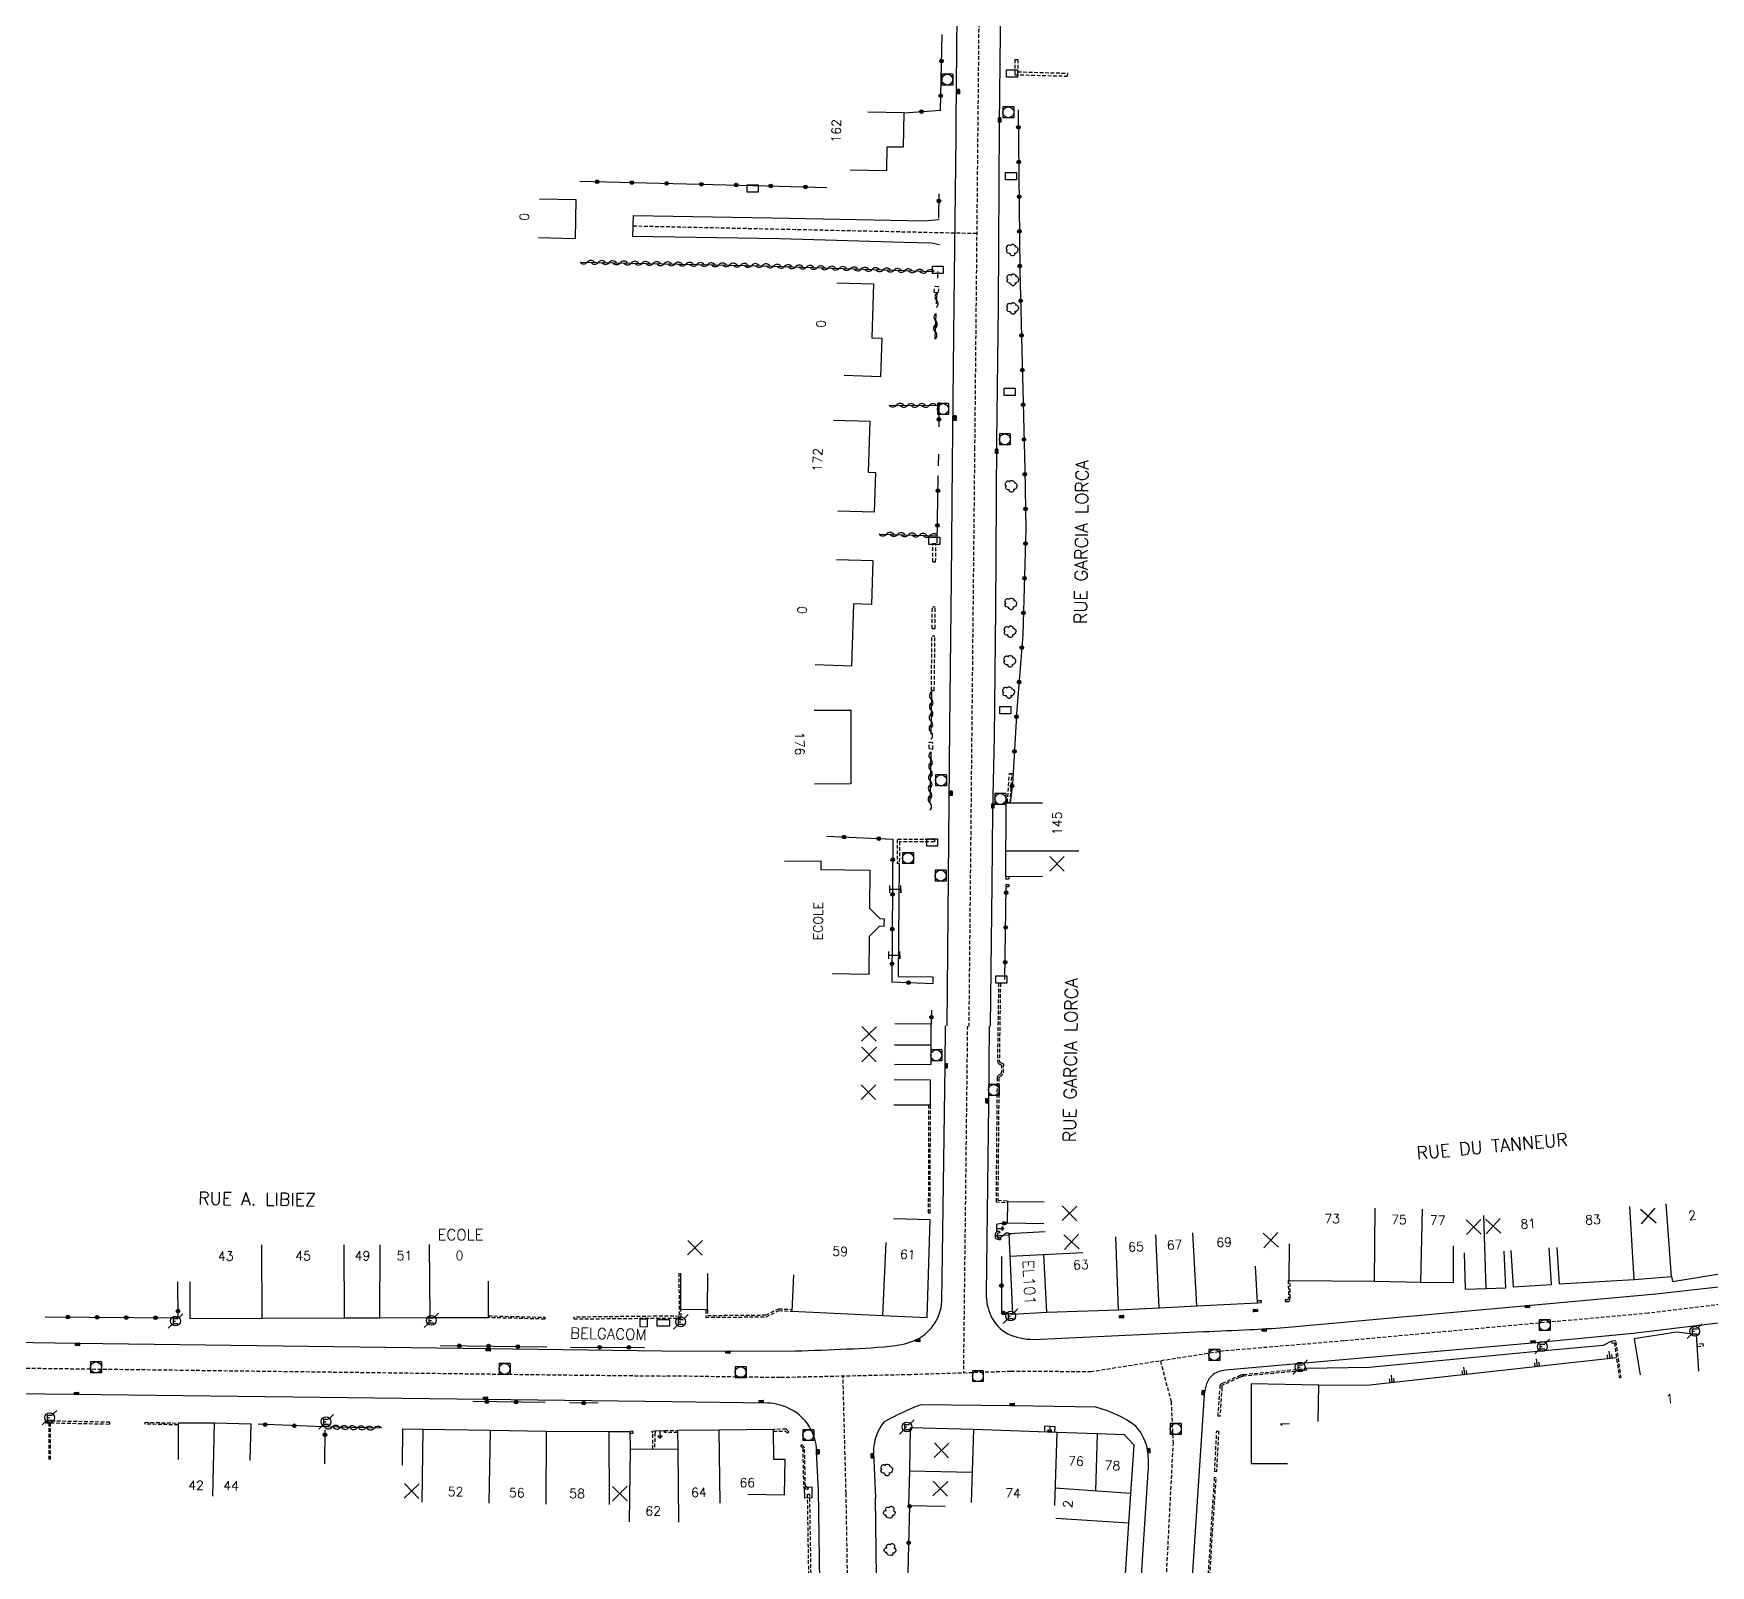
# Model space of a CAD drawing. Header units: millimetres. Extents: x 114000 to 119599, y 120000 to 124063.
# Drawn here: x 114118.1 to 114347.7, y 120560.1 to 120769.9 of the extents above; entities that cross this region are included whole.
import ezdxf
from ezdxf.enums import TextEntityAlignment as Align

# ---------------------------------------------------------------- set-up
doc = ezdxf.new("R2010")
doc.units = ezdxf.units.MM
doc.linetypes.add('DASHED', pattern=[0.75, 0.5, -0.25])
doc.layers.get('0').update_dxf_attribs({"linetype": 'CONTINUOUS'})
for name, color, linetype in [('W0001', 6, 'DASHED'), ('W0008', 7, 'CONTINUOUS'), ('W0100', 7, 'CONTINUOUS'), ('W0105', 7, 'CONTINUOUS'), ('W0112', 1, 'DASHED'), ('W0211', 2, 'CONTINUOUS'), ('W0300', 7, 'CONTINUOUS'), ('W0310', 3, 'CONTINUOUS'), ('W0322', 7, 'CONTINUOUS'), ('W0400', 7, 'CONTINUOUS'), ('W0420', 7, 'CONTINUOUS'), ('W0471', 7, 'CONTINUOUS'), ('W0984', 7, 'CONTINUOUS'), ('W0989', 7, 'CONTINUOUS'), ('W0991', 7, 'CONTINUOUS'), ('W1102', 7, 'CONTINUOUS'), ('W1471', 7, 'CONTINUOUS'), ('W1474', 7, 'CONTINUOUS')]:
    doc.layers.add(name, color=color, linetype=linetype)
doc.styles.get("Standard").update_dxf_attribs({"font": 'romans.shx', "width": 0.85})

# ---------------------------------------------------------------- blocks, each defined once
blk = doc.blocks.new('T420')
for p, q in [((0.75, 0.75), (-0.75, 0.75)), ((-0.75, 0.75), (-0.75, -0.75)), ((0.75, 0.75), (0.75, -0.75)), ((0.75, -0.75), (-0.75, -0.75))]:
    blk.add_line(p, q)
blk.add_ellipse((0, 0), major_axis=(-0.53, 0.53), ratio=1, start_param=3.926991, end_param=10.210176)
blk = doc.blocks.new('T400')
for p, q in [((-0.15, 0.3), (0.15, 0.3)), ((-0.15, -0.25), (-0.15, 0.3)), ((-0.15, 0.15), (0.15, 0.15)), ((-0.15, 0), (0.15, 0)), ((0.15, 0.3), (0.15, -0.25)), ((-0.15, -0.15), (0.15, -0.15)), ((-0.15, -0.25), (-0.15, -0.3)), ((-0.15, -0.3), (0.15, -0.3)), ((0.15, -0.3), (0.15, -0.25))]:
    blk.add_line(p, q)
blk = doc.blocks.new('T471')
for p, q in [((-0.333334, 0.333334), (-0.333334, -0.333334)), ((-0.333334, 0.333334), (0.333334, 0.333334)), ((-0.333334, 0), (0, 0)), ((0.500001, 0.500001), (1.000002, 1.000002)), ((-0.500001, -0.500001), (-1.000002, -1.000002)), ((-0.333334, -0.333334), (0.333334, -0.333334))]:
    blk.add_line(p, q)
blk.add_ellipse((0, 0), major_axis=(0.471405, 0.471405), ratio=1, start_param=5.4977871438, end_param=11.780972451)
blk = doc.blocks.new('t991o')
at = {"color": 0, "linetype": 'Continuous'}
for p, q in [((-1, 1), (1, -1)), ((-1, -1), (1, 1))]:
    blk.add_line(p, q, dxfattribs=at)
blk = doc.blocks.new('t322o')
at = {"color": 0, "linetype": 'Continuous'}
for radius in [0.25, 0.15]:
    blk.add_circle((0, 0), radius, dxfattribs=at)
blk = doc.blocks.new('t310o')
at = {"color": 0, "linetype": 'Continuous'}
for centre, start, end in [((-0.5, 0.38), 216.8699, 323.1304), ((0.5, -0.37), 36.8699, 143.1303)]:
    blk.add_arc(centre, 0.625, start, end, dxfattribs=at)
blk = doc.blocks.new('T300')
for p, q in [((-0.8, 0.51), (-0.86, 0.34)), ((-0.86, 0.34), (-0.86, 0.17)), ((-0.86, 0.17), (-0.74, 0.06)), ((-0.69, 0.63), (-0.8, 0.51)), ((-0.8, -0.06), (-0.74, 0.06)), ((-0.74, 0.06), (-0.69, 0.11)), ((-0.57, 0.69), (-0.69, 0.63)), ((-0.46, 0.69), (-0.57, 0.69)), ((-0.29, 0.63), (-0.46, 0.69)), ((-0.29, 0.63), (-0.17, 0.74)), ((-0.23, 0.57), (-0.29, 0.63)), ((-0.17, 0.74), (-0.06, 0.8)), ((-0.06, 0.8), (0.06, 0.8)), ((0.06, 0.8), (0.23, 0.74)), ((0.23, 0.74), (0.34, 0.63)), ((0.34, 0.63), (0.4, 0.51)), ((0.46, 0.46), (0.34, 0.46)), ((0.4, 0.51), (0.4, 0.46)), ((0.57, 0.4), (0.46, 0.46)), ((0.57, 0.4), (0.69, 0.29)), ((0.69, 0.29), (0.74, 0.17)), ((0.74, 0.06), (0.69, -0.17)), ((0.74, 0.17), (0.74, 0.06)), ((-0.8, -0.17), (-0.8, -0.06)), ((-0.8, -0.23), (-0.8, -0.17)), ((-0.74, -0.34), (-0.8, -0.23)), ((-0.69, -0.4), (-0.74, -0.34)), ((-0.51, -0.46), (-0.69, -0.4)), ((-0.4, -0.46), (-0.51, -0.46)), ((-0.4, -0.46), (-0.34, -0.46)), ((-0.34, -0.46), (-0.34, -0.4)), ((-0.34, -0.51), (-0.34, -0.46)), ((-0.29, -0.63), (-0.34, -0.51)), ((-0.17, -0.74), (-0.29, -0.63)), ((-0.06, -0.8), (-0.17, -0.74)), ((0.06, -0.8), (-0.06, -0.8)), ((0.17, -0.74), (0.06, -0.8)), ((0.23, -0.69), (0.17, -0.74)), ((0.29, -0.46), (0.23, -0.46)), ((0.29, -0.63), (0.23, -0.69)), ((0.46, -0.4), (0.29, -0.46)), ((0.34, -0.51), (0.29, -0.63)), ((0.34, -0.51), (0.34, -0.46)), ((0.57, -0.34), (0.46, -0.4)), ((0.63, -0.29), (0.57, -0.34)), ((0.69, -0.17), (0.63, -0.29))]:
    blk.add_line(p, q)
blk = doc.blocks.new('T1471')
at = {"color": 0, "linetype": 'Continuous', "flags": 128}
blk.add_lwpolyline([(-0.75, -0.5), (-0.75, 0.5), (0.75, 0.5), (0.75, -0.5), (-0.75, -0.5)], dxfattribs=at)
blk = doc.blocks.new('t211o')
at = {"color": 0, "linetype": 'Continuous'}
for p, q in [((-0.29, 0.5), (-0.29, 0)), ((0, 1), (0, 0)), ((0.29, 0.5), (0.29, 0))]:
    blk.add_line(p, q, dxfattribs=at)
blk = doc.blocks.new('T1474')
at = {"color": 0, "linetype": 'Continuous', "flags": 128}
for points in [[(-0.75, -0.5), (-0.75, 0.5)], [(-0.75, 0), (0.75, 0)], [(0.75, 0), (0.75, -0.5), (0.75, 0.5)]]:
    blk.add_lwpolyline(points, dxfattribs=at)

msp = doc.modelspace()

# ---------------------------------------------------------------- linework, layer by layer
at = {"layer": 'W0001'}
msp.add_line((114200.23, 120743.54), (114247.25, 120742.52), dxfattribs=at)
for points in [[(114249.03, 120921.92), (114248.64, 120911.49), (114248.92, 120902.84), (114248.52, 120872.51), (114246.96, 120713.18), (114246.16, 120633.99)], [(114245.97, 120633.99), (114245.42, 120586.48)], [(114017.15, 120596.97), (114020.74, 120596.29), (114033.72, 120593.91), (114046.84, 120591.59), (114072.05, 120588.95), (114079.65, 120587.9), (114088.61, 120587.54), (114117.18, 120587.15), (114189.91, 120586.23), (114204.81, 120586.07)], [(114354.24, 120596.48), (114339.15, 120594.67), (114297.48, 120590.87), (114281.12, 120589.5), (114262.93, 120586.65), (114251.92, 120586.69), (114238.18, 120586.25), (114220.35, 120585.85), (114204.81, 120586.07)], [(114272.39, 120588.13), (114273.86, 120582.57), (114274.12, 120576.99), (114272.8, 120551.3)], [(114229.37, 120570.04), (114228.95, 120586.04)]]:
    msp.add_lwpolyline(points, dxfattribs=at)
at = {"layer": 'W0001', "flags": 128}
msp.add_lwpolyline([(114101.74, 120015.13), (114111.17, 120053.63), (114130.42, 120132.21), (114139.01, 120167.13), (114149.27, 120208.87), (114159.6, 120250.94), (114171.74, 120300.43), (114182.41, 120343.81), (114192.25, 120383.05), (114201.18, 120417.26), (114224.12, 120503.61), (114225.71, 120509.69, 0.042607), (114229.08, 120529.3, 0.02947), (114229.68, 120552.16), (114229.37, 120570.04)], format="xyb", dxfattribs=at)
at = {"layer": 'W0008', "flags": 128}
for points in [[(114087.33, 120906.77), (114074.28, 120906.88, 0.164), (114070.7, 120905.49, 0.0793), (114067.99, 120901.28), (114067.31, 120851.99), (114066.63, 120796.86), (114065.94, 120742.14), (114065.34, 120688.83), (114064.67, 120633.78), (114064.35, 120608.06, 0.0647), (114065.67, 120600.46, 0.0556), (114068.37, 120595.89, 0.068728), (114072.72, 120592.81, 0.033556), (114078.65, 120591.57, 0.0534), (114084.7, 120591.14), (114124.14, 120590.58), (114180.39, 120589.83), (114204.13, 120589.54)], [(114204.13, 120589.54), (114213.2, 120589.49), (114222.41, 120589.52, 0.0097), (114229.49, 120589.79, 0.0282), (114236.2, 120590.27, 0.0887), (114239.34, 120591.22, 0.1049), (114241.25, 120592.92, 0.1553), (114242.48, 120596.34), (114242.68, 120609.1), (114242.93, 120628.57), (114242.97, 120634.03)], [(114248.96, 120633.95), (114248.84, 120623.23), (114248.56, 120597.36, 0.1157), (114249.2, 120594.3, 0.1572), (114251.51, 120591.83, 0.0994), (114255, 120591.08), (114255, 120591.08), (114278.29, 120592.15, 0.0016), (114284.57, 120592.43, 0.0103), (114289.39, 120592.73), (114322.62, 120595.71), (114322.62, 120595.71), (114340.7, 120597.35), (114342.68, 120597.58), (114350.79, 120598.51)], [(114205.51, 120582.55), (114179.84, 120582.86), (114123.67, 120583.56), (114091.81, 120583.92, -0.0158), (114077.79, 120584.54, -0.0078), (114065.28, 120585.71, -0.0076), (114048.91, 120587.67, -0.006), (114035.79, 120589.66, -0.002162), (114018.16, 120592.61)], [(114356.99, 120594.31), (114337.1, 120591.88), (114337.1, 120591.88), (114323.29, 120590.55), (114281.29, 120586.85, 0.1374), (114279.62, 120586.28, 0.1401), (114278.72, 120585.01, 0.0572), (114278.39, 120583.49), (114278.39, 120583.49), (114275.62, 120541.27)], [(114225.6, 120570.47), (114225.34, 120575.67, 0.1549), (114224.07, 120579.57, 0.1168), (114221.64, 120581.59, 0.1125), (114218.61, 120582.36), (114205.51, 120582.55)], [(114268.02, 120531.15), (114270.71, 120572.91, 0.0583), (114270.66, 120575.81, 0.1382), (114269.02, 120579.21, 0.1013), (114263.55, 120581.79), (114252.17, 120582), (114252.17, 120582), (114239.6, 120582.14, 0.0331), (114234.57, 120579.78, 0.1773), (114233.13, 120575.61), (114233.39, 120569.38)], [(114098.95, 120015.92), (114108.28, 120054.34), (114127.53, 120132.92), (114136.12, 120167.84), (114146.39, 120209.58), (114156.71, 120251.65), (114168.85, 120301.13), (114179.53, 120344.52), (114189.38, 120383.79), (114198.31, 120418.01), (114222.73, 120510, 0.019963), (114224.51, 120518.96, 0.024391), (114225.7, 120530.04, 0.00887), (114226.07, 120539.11), (114225.6, 120570.47)], [(114206.24, 120246.11), (114166.93, 120257.34, -0.179553), (114165.36, 120259.03, -0.174412), (114165.25, 120261.27), (114174.39, 120298.38), (114184.07, 120337.97), (114194.55, 120379.79), (114203.9, 120415.71), (114214.88, 120456.83), (114229.49, 120511.65, 0.024806), (114231.69, 120521.64, 0.015926), (114232.96, 120530.98, 0.022128), (114233.73, 120544.05), (114233.39, 120569.38)]]:
    msp.add_lwpolyline(points, format="xyb", dxfattribs=at)
at = {"layer": 'W0008'}
for points in [[(114087.33, 120906.51), (114130.88, 120906.19), (114155.21, 120906.02), (114175.31, 120905.86), (114181.72, 120905.77), (114241.72, 120904.66), (114243.54, 120904.1), (114244.99, 120902.83), (114245.64, 120901.18), (114245.82, 120898.68), (114245.43, 120862.26), (114244.92, 120811.82), (114244.81, 120803.04), (114244.61, 120782.52), (114244.4, 120757.74), (114244.37, 120755.79), (114244.13, 120732.93), (114243.9, 120711.01), (114243.75, 120695.02), (114243.53, 120674.99), (114243.45, 120664.64), (114243.16, 120634.02)], [(114249.15, 120633.95), (114249.37, 120653.36), (114249.46, 120663.44), (114249.46, 120663.47), (114249.67, 120673.57), (114249.86, 120691.05), (114250, 120714), (114250.21, 120732.54), (114250.39, 120757.48), (114250.39, 120757.46), (114250.7, 120786.62), (114250.91, 120807.93), (114251.35, 120856.9), (114251.75, 120898.27), (114251.97, 120901.18), (114253.12, 120903.07), (114254.81, 120904.09), (114256.69, 120904.37), (114293.65, 120903.65), (114331.09, 120902.93), (114346.26, 120902.93), (114355.49, 120903.57)], [(114242.17, 120740.96), (114241.05, 120741.16), (114237.34, 120741.25), (114220.29, 120741.75), (114200.19, 120742.1), (114200.28, 120744.98), (114219.19, 120744.63), (114240.08, 120744.24), (114242.13, 120744.41)]]:
    msp.add_lwpolyline(points, dxfattribs=at)
at = {"layer": 'W0100'}
msp.add_line((114203.24, 120578.56), (114204.52, 120578.59), dxfattribs=at)
for points in [[(114229.93, 120751.2), (114234.93, 120751.11), (114234.99, 120754.37), (114237.24, 120754.34), (114237.34, 120759.01), (114232.34, 120759.11)], [(114187.4, 120747.26), (114192.4, 120747.13), (114192.27, 120741.76), (114187.27, 120741.88)], [(114228.12, 120735.75), (114233.12, 120735.59), (114232.88, 120728.2), (114234.26, 120728.15), (114234.09, 120722.87), (114229.09, 120723.03)], [(114227.63, 120716.95), (114232.63, 120716.79), (114232.41, 120709.81), (114233.4, 120709.78), (114233.23, 120704.32), (114228.23, 120704.47)], [(114228.04, 120697.88), (114233.04, 120697.72), (114232.85, 120691.69), (114230.38, 120691.77), (114230.12, 120683.26), (114225.12, 120683.42)], [(114225.02, 120677.22), (114230.02, 120677.23), (114230.04, 120667.13), (114225.04, 120667.12)], [(114256.24, 120654.43), (114251.24, 120654.44), (114251.27, 120664.56), (114256.27, 120664.54)], [(114220.93, 120656.57), (114225.93, 120656.59), (114225.93, 120655.4), (114232.62, 120655.31), (114232.57, 120650.12), (114233.98, 120648.7), (114234.57, 120648.68), (114234.55, 120647.63), (114233.96, 120647.65), (114232.52, 120646.23), (114232.47, 120641.05), (114227.47, 120641.13)], [(114235.92, 120623.2), (114240.92, 120623.18), (114240.93, 120626.59), (114235.93, 120626.61)], [(114249.98, 120606.27), (114250.98, 120606.27), (114250.7, 120606.55), (114250.69, 120605.99), (114250.98, 120606.27)], [(114210.42, 120600.11), (114210.35, 120595.11), (114206.77, 120595.16), (114206.73, 120600.16)], [(114168.63, 120573.85), (114168.72, 120578.85), (114171.42, 120578.8), (114180.67, 120578.67), (114188.31, 120578.51), (114196.88, 120578.46), (114199.78, 120578.48), (114199.8, 120576.12), (114206.32, 120576.05)], [(114203.88, 120578.57), (114203.9, 120577.57), (114204.18, 120577.86), (114203.61, 120577.85), (114203.9, 120577.57)], [(114257.27, 120579.16), (114257.24, 120578.36), (114257.53, 120578.63), (114256.96, 120578.65), (114257.24, 120578.36)]]:
    msp.add_lwpolyline(points, dxfattribs=at)
at = {"layer": 'W0100', "flags": 128}
for points in [[(114236, 120631.47), (114241, 120631.41), (114241.03, 120634.22), (114236.03, 120634.27)], [(114236, 120628.76), (114241, 120628.72), (114241.02, 120631.33), (114236.02, 120631.36)], [(114256.48, 120609.85), (114251.48, 120609.93), (114251.43, 120607.04), (114251.43, 120607.04), (114256.43, 120606.95)], [(114326.67, 120603.68), (114326.97, 120598.69), (114337.24, 120599.3), (114342.36, 120599.68), (114342.47, 120599.03), (114350.6, 120600.32), (114350.67, 120599.43), (114350.67, 120599.43), (114350.73, 120599.19), (114360.13, 120600.67), (114371.33, 120602.47), (114380.23, 120604.2), (114380.23, 120604.2), (114379.27, 120609.1)], [(114222.16, 120599.94), (114221.93, 120594.94), (114234.39, 120594.36), (114240.47, 120594.09), (114240.86, 120607.44), (114240.86, 120607.44), (114235.86, 120607.58)], [(114250.61, 120606.97), (114250.14, 120606.88), (114249.98, 120606.8), (114249.98, 120605.77)], [(114256.64, 120605.8), (114251.65, 120605.55), (114251.8, 120602.5), (114251.8, 120602.5), (114252.16, 120594.55), (114256.83, 120594.79), (114266.65, 120595.15), (114272.23, 120595.4), (114277.38, 120595.69), (114285.67, 120596.09), (114285.67, 120596.09), (114285.42, 120601.09)], [(114290, 120604.17), (114289.95, 120599.17), (114301.68, 120599.05), (114308.05, 120598.92), (114312.49, 120598.88), (114312.49, 120598.88), (114312.53, 120603.88)], [(114313.95, 120602.94), (114314.11, 120597.94), (114316.99, 120598.03), (114319.68, 120598.16), (114319.68, 120598.16), (114319.44, 120603.16)], [(114320.37, 120603.25), (114320.7, 120598.26), (114325.92, 120598.61), (114325.92, 120598.61), (114325.59, 120603.6)], [(114139.53, 120598.96), (114139.55, 120593.96), (114149.45, 120594.01), (114160.71, 120594.05), (114165.53, 120594.02), (114172.44, 120594.08), (114180.42, 120594.06), (114180.43, 120599.06)], [(114346.1, 120586.74), (114345.79, 120591.74), (114343.05, 120592.06), (114337.26, 120591.15), (114337.26, 120591.15), (114338.04, 120586.21)], [(114294, 120579.84), (114294.09, 120584.84), (114284.83, 120585), (114284.81, 120574.11), (114284.81, 120574.11), (114289.81, 120574.1)], [(114147.8, 120574.49), (114147.92, 120579.49), (114142.89, 120579.61), (114137.94, 120579.62), (114137.93, 120574.62)], [(114215.94, 120569.88), (114220.94, 120569.82), (114221.01, 120574.65), (114219.48, 120574.63), (114219.43, 120578.76), (114211.97, 120578.66), (114206.29, 120578.6), (114206.29, 120578.6), (114206.32, 120576.05)], [(114262.27, 120549.52), (114267.27, 120549.41), (114267.33, 120552.44), (114267.39, 120555.46), (114268.07, 120565.92), (114268.36, 120569.99), (114268.79, 120576.59), (114267.48, 120578.04), (114263.73, 120578.14), (114258.21, 120578.32), (114246.82, 120578.73), (114246.82, 120578.73), (114238.15, 120578.99), (114238.03, 120573.08), (114237.92, 120568.36), (114242.92, 120568.24)], [(114257.95, 120578.33), (114257.98, 120579.13), (114256.55, 120579.19), (114256.55, 120579.19), (114256.52, 120578.38)]]:
    msp.add_lwpolyline(points, dxfattribs=at)
for points in [[(114201.16, 120593.86), (114201.15, 120592.83), (114202.18, 120592.8), (114202.19, 120593.84)], [(114205.24, 120593.76), (114203.45, 120593.76), (114203.45, 120592.96), (114205.24, 120592.96), (114205.24, 120592.96)]]:
    msp.add_lwpolyline(points, close=True, dxfattribs=at)
at = {"layer": 'W0105'}
msp.add_lwpolyline([(114236.65, 120656.26), (114236.48, 120640.79), (114241.24, 120640.74), (114241.26, 120639.95)], dxfattribs=at)
at = {"layer": 'W0112'}
for p, q in [((114252.48, 120766.32), (114252.88, 120766.32)), ((114252.88, 120766.32), (114252.87, 120764.63)), ((114252.87, 120764.63), (114259.66, 120764.44)), ((114259.66, 120764.44), (114259.65, 120764.04)), ((114241.44, 120734.44), (114241.5, 120735.24)), ((114241.44, 120734.44), (114242.02, 120734.4)), ((114241.26, 120700.07), (114241.66, 120700.06)), ((114241.23, 120697.53), (114241.63, 120697.52)), ((114241.18, 120691.4), (114241.58, 120691.4)), ((114241.13, 120687.4), (114241.53, 120687.4)), ((114241.15, 120688.43), (114241.55, 120688.43)), ((114241.04, 120679.94), (114241.44, 120679.94)), ((114240.74, 120671.99), (114240.76, 120672.84)), ((114240.74, 120671.99), (114241.24, 120671.9)), ((114251.73, 120668.56), (114252.09, 120668.54)), ((114251.45, 120664.62), (114251.82, 120664.6)), ((114236.36, 120659.53), (114236.35, 120656.25)), ((114241.46, 120659.51), (114236.36, 120659.53)), ((114236.65, 120656.25), (114236.35, 120656.25)), ((114251.25, 120654.13), (114251.65, 120654.15)), ((114251.64, 120654.44), (114251.65, 120654.15)), ((114251.24, 120653.1), (114251.64, 120653.09)), ((114251.25, 120653.38), (114251.65, 120653.36))]:
    msp.add_line(p, q, dxfattribs=at)
for points in [[(114252.48, 120766.32), (114252.47, 120764.24), (114259.65, 120764.04)], [(114242.02, 120734.4), (114242.08, 120735.19), (114241.5, 120735.24)], [(114241.23, 120697.53), (114241.26, 120700.07)], [(114241.63, 120697.52), (114241.66, 120700.06)], [(114241.15, 120688.43), (114241.18, 120691.4)], [(114241.55, 120688.43), (114241.58, 120691.4)], [(114241.04, 120679.94), (114241.13, 120687.4)], [(114241.44, 120679.94), (114241.53, 120687.4)], [(114241.24, 120671.9), (114241.26, 120672.74), (114240.76, 120672.84)], [(114251.45, 120664.62), (114251.73, 120668.56)], [(114251.82, 120664.6), (114252.09, 120668.54)], [(114241.46, 120659.51), (114241.46, 120659.21), (114236.69, 120659.23), (114236.65, 120656.25)], [(114251.24, 120654.44), (114251.25, 120654.13)], [(114251.25, 120653.38), (114251.24, 120653.1)], [(114251.65, 120653.36), (114251.64, 120653.09)], [(114250.24, 120639.85), (114250.09, 120629.19), (114250.1, 120629.11), (114250.13, 120629.03), (114250.17, 120628.95), (114250.23, 120628.88), (114250.29, 120628.82), (114250.36, 120628.77), (114250.43, 120628.74), (114250.51, 120628.7), (114250.58, 120628.68), (114250.66, 120628.65), (114250.6, 120627.49), (114250.53, 120627.44), (114250.46, 120627.39), (114250.4, 120627.34), (114250.33, 120627.29), (114250.25, 120627.23), (114250.19, 120627.18), (114250.13, 120627.12), (114250.09, 120627.07), (114250.05, 120627), (114250.04, 120626.93), (114249.89, 120609.91), (114251.48, 120609.81)], [(114250.49, 120639.85), (114250.34, 120629.2), (114250.35, 120629.16), (114250.36, 120629.13), (114250.38, 120629.09), (114250.41, 120629.05), (114250.45, 120629.02), (114250.49, 120628.99), (114250.54, 120628.96), (114250.6, 120628.94), (114250.67, 120628.91), (114250.92, 120628.83), (114250.84, 120627.36), (114250.68, 120627.24), (114250.62, 120627.19), (114250.55, 120627.14), (114250.48, 120627.09), (114250.41, 120627.03), (114250.36, 120626.99), (114250.32, 120626.95), (114250.29, 120626.93), (114250.29, 120626.92), (114250.29, 120626.91), (114250.14, 120610.15), (114251.48, 120610.06), (114251.48, 120609.93)], [(114240.67, 120623.18), (114240.62, 120608.42), (114240.87, 120608.42), (114240.92, 120623.18)], [(114206.48, 120600.16), (114206.53, 120594.24), (114203.45, 120594.25)], [(114289.95, 120599.17), (114289.89, 120599.17), (114289.92, 120596.8), (114289.85, 120596.52), (114289.47, 120596.5), (114289.47, 120596.25), (114290.05, 120596.27), (114290.17, 120596.77), (114290.14, 120599.16)], [(114203.45, 120594), (114206.76, 120593.99), (114206.78, 120594.16), (114206.77, 120595.16)], [(114210.15, 120595.1), (114210.15, 120594.1), (114218.46, 120594.18), (114220.2, 120595.03), (114221.93, 120594.94)], [(114210.35, 120595.11), (114210.4, 120595.11), (114210.4, 120594.36), (114218.4, 120594.43), (114220.15, 120595.28), (114221.94, 120595.19)], [(114285.67, 120596.09), (114286.24, 120596.12), (114286.23, 120596.37), (114285.65, 120596.34)], [(114180.42, 120594.31), (114188.12, 120594.11), (114188.12, 120593.86), (114180.42, 120594.06)], [(114203.45, 120594.25), (114192.1, 120594.13), (114192.11, 120593.88), (114203.45, 120594)], [(114335.46, 120585.8), (114334.75, 120590.87), (114334.16, 120590.84), (114334.17, 120590.59), (114334.53, 120590.61), (114335.21, 120585.77)], [(114345.89, 120590.13), (114346.71, 120590.21), (114346.68, 120590.46), (114345.88, 120590.38)], [(114120.49, 120574.64), (114120.49, 120579.66), (114128.6, 120579.49), (114128.6, 120579.74), (114119.8, 120579.92), (114119.8, 120579.67), (114120.24, 120579.66), (114120.24, 120574.64)], [(114137.94, 120579.37), (114133.42, 120579.49), (114133.43, 120579.74), (114137.94, 120579.62)], [(114199.78, 120578.23), (114200.21, 120578.26), (114200.2, 120578.51), (114199.78, 120578.48)], [(114202.91, 120576.09), (114202.93, 120578.3), (114202.85, 120578.29), (114202.84, 120578.54), (114203.24, 120578.56), (114203.25, 120578.31), (114203.18, 120578.31), (114203.16, 120576.09)], [(114206.29, 120578.35), (114204.52, 120578.34), (114204.52, 120578.59), (114206.29, 120578.6)], [(114219.43, 120578.51), (114221.06, 120578.54), (114221.34, 120578.26), (114221.52, 120578.44), (114221.16, 120578.79), (114219.43, 120578.76)]]:
    msp.add_lwpolyline(points, dxfattribs=at)
for points in [[(114250.42, 120605.71), (114250.35, 120605.68), (114250.28, 120605.65), (114250.22, 120605.62), (114250.15, 120605.58), (114250.09, 120605.54), (114250.07, 120605.52), (114250.05, 120605.51), (114250.07, 120605.07), (114250.08, 120605.06), (114250.11, 120605.04), (114250.16, 120605.02), (114250.22, 120605), (114250.28, 120604.99), (114250.35, 120604.98), (114250.43, 120604.98), (114250.51, 120604.98), (114250.51, 120604.73), (114250.42, 120604.73), (114250.34, 120604.73), (114250.25, 120604.74), (114250.16, 120604.76), (114250.07, 120604.79), (114250, 120604.82), (114249.93, 120604.86), (114249.87, 120604.91), (114249.83, 120604.96), (114249.82, 120605.03), (114249.8, 120605.53), (114249.81, 120605.58), (114249.83, 120605.63), (114249.86, 120605.67), (114249.9, 120605.71), (114249.95, 120605.75), (114250.02, 120605.8), (114250.1, 120605.84), (114250.17, 120605.88), (114250.25, 120605.91), (114250.33, 120605.94)], [(114280.28, 120580.57), (114280.57, 120584.51), (114280.57, 120584.57), (114280.57, 120584.64), (114280.57, 120584.7), (114280.58, 120584.77), (114280.6, 120584.83), (114280.63, 120584.89), (114280.68, 120584.95), (114280.74, 120585), (114280.8, 120585.04), (114280.87, 120585.08), (114283.07, 120586.07), (114283.11, 120586.09), (114283.15, 120586.11), (114283.19, 120586.13), (114283.22, 120586.15), (114283.26, 120586.16), (114283.36, 120586.2), (114283.47, 120586.23), (114283.57, 120586.26), (114283.68, 120586.27), (114283.79, 120586.29), (114292.36, 120587.1), (114292.39, 120586.85), (114283.81, 120586.04), (114283.72, 120586.03), (114283.62, 120586.01), (114283.53, 120585.99), (114283.44, 120585.96), (114283.36, 120585.93), (114283.33, 120585.92), (114283.29, 120585.9), (114283.22, 120585.86), (114283.18, 120585.85), (114280.98, 120584.85), (114280.93, 120584.83), (114280.89, 120584.8), (114280.86, 120584.78), (114280.84, 120584.75), (114280.83, 120584.73), (114280.83, 120584.71), (114280.82, 120584.68), (114280.82, 120584.63), (114280.82, 120584.57), (114280.82, 120584.5), (114280.53, 120580.55)], [(114279.82, 120572.98), (114280.11, 120578.56), (114280.36, 120578.54), (114280.07, 120572.97)], [(114224.24, 120570.69), (114223.8, 120570.99), (114223.68, 120576.28), (114223.34, 120576.66), (114223.15, 120576.49), (114223.43, 120576.18), (114223.55, 120570.86), (114224.09, 120570.49)], [(114279.38, 120551.91), (114278.72, 120551.97), (114280.02, 120572.14), (114279.77, 120572.16), (114278.45, 120551.74), (114279.35, 120551.66)], [(114224.78, 120545.58), (114224.4, 120569.86), (114224.05, 120569.85), (114224.43, 120545.58)]]:
    msp.add_lwpolyline(points, close=True, dxfattribs=at)
at = {"layer": 'W0211', "flags": 128}
msp.add_lwpolyline([(114334.16, 120590.84), (114332.98, 120590.27), (114324.46, 120589.45), (114300.99, 120587.22), (114300.99, 120587.22), (114292.36, 120587.1)], dxfattribs=at)
at = {"layer": 'W0211'}
msp.add_lwpolyline([(114294.09, 120584.84), (114301.06, 120584.86), (114324.9, 120587.53), (114334.82, 120588.59)], dxfattribs=at)
at = {"layer": 'W0310'}
for p, q in [((114241.88, 120737.27), (114241.9, 120736.39)), ((114241.81, 120734.34), (114241.72, 120732.85)), ((114241.66, 120731.55), (114241.53, 120728.1)), ((114235.26, 120718.98), (114241.87, 120718.93)), ((114233.9, 120701.35), (114241.67, 120701.12)), ((114241.04, 120679.74), (114240.96, 120673.93)), ((114240.96, 120671.54), (114240.83, 120664.48))]:
    msp.add_line(p, q, dxfattribs=at)
for points in [[(114192.95, 120738.58), (114217.98, 120738.09), (114241.28, 120737.27)], [(114250.18, 120605.31), (114251.66, 120605.39)]]:
    msp.add_lwpolyline(points, dxfattribs=at)
at = {"layer": 'W0310', "flags": 128}
msp.add_lwpolyline([(114165.56, 120578.92), (114157.84, 120579.09)], dxfattribs=at)
at = {"layer": 'W0322'}
for p, q in [((114242.05, 120744.59), (114242.09, 120747.92)), ((114242.07, 120719.41), (114242.06, 120716.02)), ((114242.04, 120712.27), (114241.97, 120710.68)), ((114241.85, 120700.16), (114241.96, 120709.38)), ((114251.11, 120640.35), (114251.28, 120653.07))]:
    msp.add_line(p, q, dxfattribs=at)
for points in [[(114237.32, 120759.01), (114242.36, 120759.4), (114242.28, 120759.37), (114242.52, 120769.76)], [(114252.94, 120759.41), (114253.16, 120737.46), (114253.82, 120710.17), (114253.99, 120702.08), (114253.55, 120687.53), (114252.75, 120677.33), (114252.14, 120667.1), (114251.82, 120664.6)], [(114192.94, 120749.64), (114218.47, 120749.02), (114226.75, 120748.79)], [(114226.73, 120659.96), (114235.79, 120659.56), (114235.64, 120640.03), (114241.35, 120639.81)], [(114241.05, 120636.18), (114241.03, 120634.22)], [(114157.84, 120579.09), (114148.88, 120579.48)], [(114158.04, 120578.7), (114157.96, 120574.04)]]:
    msp.add_lwpolyline(points, dxfattribs=at)
at = {"layer": 'W0322', "flags": 128}
for points in [[(114251.43, 120607.05), (114250.58, 120606.9), (114250.58, 120606.9)], [(114250.62, 120602.45), (114250.65, 120594.71), (114250.65, 120594.71), (114252.16, 120594.55)], [(114119.74, 120594.16), (114137.93, 120594.03), (114137.9, 120598.95)], [(114173.8, 120590.25), (114188.43, 120590.05)], [(114191.64, 120590.03), (114201.76, 120589.96)], [(114188.2, 120582.43), (114178.29, 120582.56)], [(114195.43, 120582.34), (114191.49, 120582.39)], [(114238.07, 120568.24), (114237.72, 120555.73), (114236.43, 120541.33), (114236.11, 120537.17)]]:
    msp.add_lwpolyline(points, dxfattribs=at)
at = {"layer": 'W1102'}
for p, q in [((114261.25, 120657.91), (114251.25, 120657.95)), ((114301.68, 120599.05), (114301.77, 120609.05)), ((114308.05, 120598.92), (114308.26, 120608.92)), ((114337.24, 120599.3), (114336.64, 120609.29)), ((114342.36, 120599.68), (114341.63, 120609.66)), ((114316.99, 120598.03), (114316.65, 120608.03)), ((114149.45, 120594.01), (114149.4, 120604.01)), ((114160.71, 120594.05), (114160.67, 120604.05)), ((114165.53, 120594.02), (114165.59, 120604.02)), ((114172.44, 120594.08), (114172.36, 120604.08)), ((114234.39, 120594.36), (114234.86, 120604.35)), ((114266.65, 120595.15), (114266.28, 120605.14)), ((114272.23, 120595.4), (114271.78, 120605.39)), ((114277.38, 120595.69), (114276.82, 120605.67)), ((114251.8, 120602.5), (114261.79, 120602.99)), ((114256.83, 120594.79), (114256.42, 120602.72)), ((114142.89, 120579.61), (114142.65, 120569.61)), ((114171.42, 120578.8), (114171.28, 120568.8)), ((114180.67, 120578.67), (114180.45, 120568.67)), ((114188.31, 120578.51), (114188.25, 120568.51)), ((114196.88, 120578.46), (114196.96, 120568.46)), ((114211.97, 120578.66), (114212.09, 120568.67)), ((114246.82, 120578.73), (114246.47, 120568.74)), ((114199.8, 120576.12), (114199.69, 120566.12)), ((114258.21, 120578.32), (114257.88, 120568.33)), ((114263.73, 120578.14), (114263.53, 120570.33)), ((114206.32, 120576.05), (114206.44, 120566.05)), ((114238.03, 120573.08), (114246.62, 120572.9)), ((114268.36, 120569.99), (114257.96, 120570.72)), ((114268.07, 120565.92), (114258.09, 120566.57))]:
    msp.add_line(p, q, dxfattribs=at)

# ---------------------------------------------------------------- block references
at = {"layer": 'W0211'}
for p, rotation in [((114323.95, 120587.42), 6.371585938750734), ((114333.89, 120588.49), 6.095576769881576), ((114304.07, 120585.2), 6.371585938750734), ((114314.01, 120586.31), 6.371585938750734)]:
    msp.add_blockref('t211o', p, dxfattribs=dict(at, rotation=rotation))
at = {"layer": 'W0300'}
for p in [(114252.15, 120740.22), (114252.23, 120736.15), (114252.21, 120732.23), (114252.02, 120707.88), (114251.96, 120691.78), (114251.85, 120687.97), (114251.83, 120683.92), (114251.66, 120679.64), (114234.99, 120573.21)]:
    msp.add_blockref('T300', p, dxfattribs=at)
at = {"layer": 'W0300', "rotation": 270.7703507543878}
for p in [(114235.27, 120567.33), (114235.37, 120562.23)]:
    msp.add_blockref('T300', p, dxfattribs=at)
at = {"layer": 'W0310'}
for p, rotation in [((114193.95, 120738.56), 358.8668064866173), ((114195.45, 120738.53), 358.8668064866173), ((114196.95, 120738.5), 358.8668064866173), ((114198.45, 120738.47), 358.8668064866173), ((114199.95, 120738.44), 358.8668064866173), ((114201.45, 120738.41), 358.8668064866173), ((114202.95, 120738.38), 358.8668064866173), ((114204.45, 120738.35), 358.8668064866173), ((114205.95, 120738.32), 358.8668064866173), ((114207.45, 120738.29), 358.8668064866173), ((114208.95, 120738.26), 358.8668064866173), ((114210.45, 120738.23), 358.8668064866173), ((114211.95, 120738.2), 358.8668064866173), ((114213.45, 120738.18), 358.8668064866173), ((114214.95, 120738.15), 358.8668064866173), ((114216.45, 120738.12), 358.8668064866173), ((114217.95, 120738.09), 358.8668064866173), ((114219.45, 120738.03), 358.0041664673159), ((114220.95, 120737.98), 358.0041664673159), ((114222.44, 120737.93), 358.0041664673159), ((114223.94, 120737.88), 358.0041664673159), ((114225.44, 120737.82), 358.0041664673159), ((114226.94, 120737.77), 358.0041664673159), ((114228.44, 120737.72), 358.0041664673159), ((114229.94, 120737.67), 358.0041664673159), ((114231.44, 120737.62), 358.0041664673159), ((114232.94, 120737.56), 358.0041664673159), ((114234.44, 120737.51), 358.0041664673159), ((114235.94, 120737.46), 358.0041664673159), ((114237.43, 120737.41), 358.0041664673159), ((114238.93, 120737.35), 358.0041664673159), ((114240.43, 120737.3), 358.0041664673159), ((114241.75, 120733.34), 266.3444291048503), ((114241.57, 120729.05), 267.9048449817971), ((114241.62, 120730.55), 267.9048449817971), ((114236.26, 120718.97), 359.627270388995), ((114237.76, 120718.96), 359.627270388995), ((114239.26, 120718.95), 359.627270388995), ((114240.76, 120718.94), 359.627270388995), ((114234.9, 120701.32), 358.3183590717719), ((114236.4, 120701.28), 358.3183590717719), ((114237.9, 120701.23), 358.3183590717719), ((114239.4, 120701.19), 358.3183590717719), ((114240.9, 120701.14), 358.3183590717719), ((114241.03, 120678.74), 269.1707438854669), ((114241.01, 120677.24), 269.1707438854669), ((114240.96, 120674.24), 269.1707438854669), ((114240.98, 120675.74), 269.1707438854669), ((114240.94, 120670.54), 268.9687430476575), ((114240.89, 120667.54), 268.9687430476575), ((114240.91, 120669.04), 268.9687430476575), ((114240.86, 120666.04), 268.9687430476575), ((114240.83, 120664.54), 268.9687430476575), ((114250.92, 120605.35), 2.801967353789555), ((114159, 120579.06), 178.7208052335866), ((114160.15, 120579.04), 178.7208052335866), ((114161.31, 120579.01), 178.7208052335866), ((114162.46, 120578.99), 178.7208052335866), ((114163.62, 120578.96), 178.7208052335866), ((114164.77, 120578.94), 178.7208052335866)]:
    msp.add_blockref('t310o', p, dxfattribs=dict(at, rotation=rotation))
at = {"layer": 'W0322'}
for p, rotation in [((114242.44, 120766.1), 88.64397272588636), ((114242.32, 120761.35), 88.64397272588636), ((114239.69, 120759.19), 4.49252828287469), ((114252.96, 120757.03), 270.5768418576729), ((114253.01, 120752.28), 270.5768418576729), ((114195.31, 120749.58), 358.6068783940926), ((114200.06, 120749.46), 358.6068783940926), ((114204.81, 120749.35), 358.6068783940926), ((114209.56, 120749.23), 358.6068783940926), ((114214.31, 120749.12), 358.6068783940926), ((114219.06, 120749), 358.400295624125), ((114223.8, 120748.87), 358.400295624125), ((114242.08, 120746.96), 89.34551382599244), ((114253.06, 120747.54), 270.5768418576729), ((114253.1, 120742.79), 270.5768418576729), ((114253.15, 120738.04), 270.5768418576729), ((114253.26, 120733.29), 271.3856532749162), ((114253.38, 120728.54), 271.3856532749162), ((114253.49, 120723.79), 271.3856532749162), ((114253.6, 120719.04), 271.3856532749162), ((114242.07, 120717.03), 269.8815388741444), ((114253.72, 120714.29), 271.3856532749162), ((114253.83, 120709.54), 271.174289217699), ((114241.93, 120707.28), 89.36019014929583), ((114253.93, 120704.79), 271.174289217699), ((114241.88, 120702.53), 89.36019014929583), ((114253.93, 120700.05), 268.3068757375935), ((114253.79, 120695.3), 268.3068757375935), ((114253.64, 120690.55), 268.3068757375935), ((114253.42, 120685.81), 265.5029290768405), ((114253.05, 120681.07), 265.5029290768405), ((114252.69, 120676.33), 266.5540121385183), ((114252.41, 120671.59), 266.5540121385183), ((114252.1, 120666.85), 262.6808592339866), ((114229.1, 120659.86), 357.4789474554328), ((114233.84, 120659.65), 357.4789474554328), ((114235.76, 120656.76), 269.5571006157504), ((114235.73, 120652.01), 269.5571006157504), ((114251.27, 120652.23), 89.26119675693792), ((114235.69, 120647.26), 269.5571006157504), ((114251.21, 120647.48), 89.26119675693792), ((114235.65, 120642.51), 269.5571006157504), ((114251.15, 120642.73), 89.26119675693792), ((114237.91, 120639.94), 357.7742890107725), ((114241.04, 120635.2), 89.3766000798045), ((114251.01, 120606.97), 9.793176713050062), ((114250.63, 120598.45), 270.215633438765), ((114137.92, 120594.95), 90.2762909812841), ((114250.91, 120594.69), 353.9939414066843), ((114122.85, 120594.14), 359.5730998999815), ((114126.85, 120594.11), 359.5730998999815), ((114130.85, 120594.08), 359.5730998999815), ((114134.85, 120594.05), 359.5730998999815), ((114176.43, 120590.22), 359.2173323012623), ((114180.43, 120590.16), 359.2173323012623), ((114184.43, 120590.11), 359.2173323012623), ((114195.64, 120590), 359.6552751095631), ((114199.64, 120589.98), 359.6552751095631), ((114180.2, 120582.54), 179.2383912988374), ((114184.2, 120582.49), 179.2383912988374), ((114193.46, 120582.37), 359.1906764742549), ((114149.85, 120579.43), 177.5337739781745), ((114153.85, 120579.26), 177.5337739781745), ((114158.03, 120578.04), 268.9691910649069), ((114238.07, 120568.24), 268.3587728620329), ((114237.93, 120563.24), 268.3587728620329)]:
    msp.add_blockref('t322o', p, dxfattribs=dict(at, rotation=rotation))
at = {"layer": 'W0400'}
for p, rotation in [((114244.73, 120761.9), 179.5458930766145), ((114250.4, 120758.04), 180.3753976065816), ((114244.28, 120717.21), 180), ((114249.99, 120712.68), 180), ((114243.76, 120665.84), 180.3086943838918), ((114249.46, 120664.1), 180.3463147567797), ((114243.07, 120628.58), 359.3981871389338), ((114248.64, 120623.75), 359.390772549869), ((114285.38, 120595.03), 272.6048500943136), ((114322.67, 120595.58), 94.31293941032631), ((114267.08, 120594.2), 90), ((114286.63, 120592.37), 92.42309987724093), ((114124.19, 120590.42), 90), ((114239.19, 120590.93), 90), ((114323.42, 120590.75), 95.08357260721971), ((114180.4, 120589.68), 90), ((114213.19, 120589.33), 90), ((114124.06, 120583.68), 90), ((114180.04, 120583.01), 90), ((114278.26, 120583.82), 352.0410717235804), ((114217.77, 120582.58), 90), ((114252.13, 120582.15), 90), ((114270.8, 120575.88), 9.764265916149597), ((114225.52, 120575.7), 1.014530328258436), ((114232.94, 120575.15), 0.408681867523919)]:
    msp.add_blockref('T400', p, dxfattribs=dict(at, rotation=rotation))
at = {"layer": 'W0420'}
for p in [(114243.22, 120763.57), (114251.58, 120759.09), (114242.64, 120718.46), (114251.1, 120714.3), (114242.36, 120667.63), (114250.5, 120665.07), (114237.84, 120656.97), (114242.32, 120654.59), (114241.71, 120629.98), (114249.59, 120625.22), (114325, 120593.03), (114126.7, 120587.24), (114182.62, 120587.05), (114279.78, 120588.95), (114214.93, 120586.59), (114247.4, 120586.05), (114224.19, 120577.97), (114274.5, 120578.81)]:
    msp.add_blockref('T420', p, dxfattribs=at)
at = {"layer": 'W0471'}
for p in [(114137.58, 120593.6), (114172.6, 120593.69), (114206.74, 120593.49), (114251.89, 120594.28), (114345.51, 120592.19), (114324.66, 120590.11), (114291.52, 120587.29), (114120.35, 120580.37), (114158.19, 120579.81), (114237.7, 120579.09)]:
    msp.add_blockref('T471', p, dxfattribs=at)
at = {"layer": 'W0991'}
for p, rotation in [((114258.24, 120656.21), 90), ((114232.51, 120632.91), 89.3766000798034), ((114232.51, 120630.08), 89.60591059011468), ((114232.42, 120624.92), 89.78855264936013), ((114259.95, 120608.34), 89.04469733282042), ((114339.18, 120607.97), 4.211344691648461), ((114315.27, 120606.48), 1.906827133454137), ((114317.93, 120606.59), 2.70982608517282), ((114208.68, 120603.63), 359.1673681783065), ((114260.22, 120604.44), 272.8019673533547), ((114287.51, 120604.68), 2.34087819447558), ((114242.43, 120575.9), 88.79595047789394), ((114242.27, 120570.63), 88.66331068630535), ((114169.92, 120570.33), 358.9691910648917), ((114198.4, 120569.97), 0.4915006942445643)]:
    msp.add_blockref('t991o', p, dxfattribs=dict(at, rotation=rotation))
at = {"layer": 'W1471'}
for p in [(114252.09, 120764.4), (114251.95, 120750.35), (114216.6, 120748.65), (114241.93, 120737.52), (114251.76, 120720.82), (114241.43, 120700.42), (114251.18, 120677.25), (114241.15, 120659.1), (114250.6, 120640.36)]:
    msp.add_blockref('T1471', p, dxfattribs=at)
at = {"layer": 'W1471', "rotation": 90.87915196107957}
msp.add_blockref('T1471', (114224.19, 120570.12), dxfattribs=at)
at = {"layer": 'W1474'}
for p in [(114236.12, 120652.73), (114235.99, 120643.68)]:
    msp.add_blockref('T1474', p, dxfattribs=at)

# ---------------------------------------------------------------- texts
at = {"layer": 'W0984'}
for s, height, rotation, p in [('ECOLE', 1.25, 89.4458, (114225.54, 120648.35)), ('ECOLE', 1.5, 359.8701, (114176.59, 120605.41)), ('EL101', 1.5, 272.8983, (114254.44, 120598.87)), ('BELGACOM', 1.5, 358.8463, (114196.84, 120591.85))]:
    msp.add_text(s, height=height, rotation=rotation, dxfattribs=at).set_placement(p, align=Align.MIDDLE)
at = {"layer": 'W0989'}
for s, rotation, p in [('RUE GARCIA LORCA', 89.4184, (114261.58, 120700.27)), ('RUE GARCIA LORCA', 89.3362, (114260.09, 120629.34)), ('RUE DU TANNEUR', 5.2081, (114317.79, 120617.54)), ('RUE A. LIBIEZ', 359.2697, (114148.75, 120610.31))]:
    msp.add_text(s, height=1.75, rotation=rotation, dxfattribs=at).set_placement(p, align=Align.MIDDLE)
at = {"layer": 'W0991'}
for s, rotation, p in [('162', 89.014, (114228.02, 120756.55)), ('0', 88.5823, (114185.34, 120744.78)), ('0', 88.2115, (114225.94, 120730.12)), ('172', 88.1873, (114225.46, 120711.51)), ('0', 88.2025, (114223.35, 120690.94)), ('176', 270.0851, (114223.03, 120672.64)), ('145', 89.8074, (114258.26, 120661.74)), ('73', 359.445, (114295.9, 120607.61)), ('2', 9.0556, (114345.2, 120608.07)), ('75', 358.8131, (114305.04, 120607.48)), ('77', 359.496, (114310.34, 120607.4)), ('81', 3.7873, (114322.75, 120606.92)), ('83', 3.4214, (114331.6, 120607.48)), ('59', 357.3177, (114228.56, 120603.14)), ('65', 2.5865, (114269.05, 120603.77)), ('67', 3.2078, (114274.33, 120604.03)), ('69', 2.8014, (114281.11, 120604.38)), ('43', 0.2763, (114144.46, 120602.48)), ('45', 0.2035, (114155.05, 120602.53)), ('49', 359.6843, (114163.17, 120602.53)), ('51', 0.4657, (114168.92, 120602.55)), ('0', 359.8701, (114176.45, 120602.57)), ('61', 357.4162, (114237.81, 120602.71)), ('63', 2.0875, (114261.51, 120601.3)), ('1', 3.9456, (114342.11, 120582.96)), ('1', 89.9011, (114289.45, 120579.47)), ('76', 358.1062, (114260.84, 120574.43)), ('78', 358.5321, (114265.83, 120573.82)), ('42', 359.9154, (114140.4, 120571.11)), ('44', 358.6695, (114145.2, 120571.05)), ('66', 0.6959, (114215.85, 120571.47)), ('52', 359.1835, (114175.92, 120570.24)), ('56', 358.7598, (114184.3, 120570.09)), ('58', 359.6865, (114192.55, 120569.98)), ('64', 0.6262, (114209.22, 120570.13)), ('74', 357.9541, (114252.22, 120570.03)), ('62', 359.3806, (114202.97, 120567.59)), ('2', 85.9568, (114259.73, 120568.55))]:
    msp.add_text(s, height=1.25, rotation=rotation, dxfattribs=at).set_placement(p, align=Align.MIDDLE)

doc.saveas('drawing.dxf')
